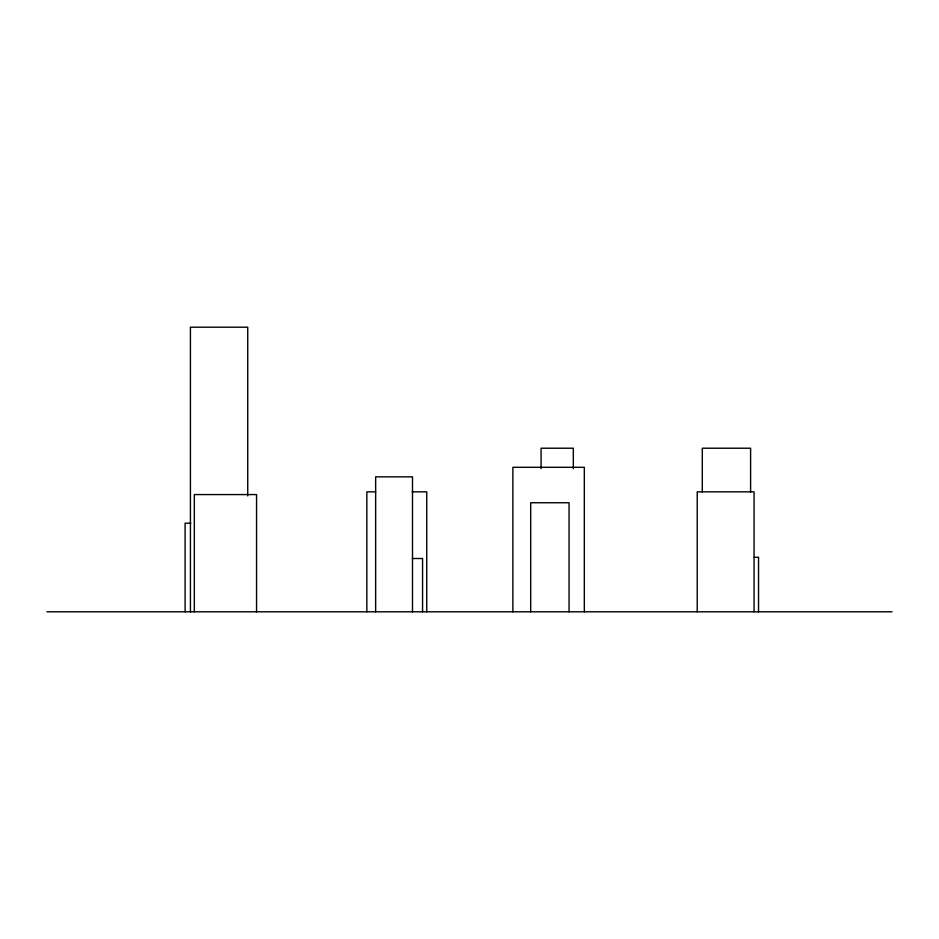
<?xml version="1.0" encoding="UTF-8"?>
<svg xmlns="http://www.w3.org/2000/svg" width="939" height="939" viewBox="0 0 939 939"><rect width="100%" height="100%" fill="white"/><g stroke="black" fill="none" stroke-linecap="round" stroke-linejoin="round"><path stroke-width="1.41" d="M375.612 491.836L366.844 491.836L366.844 611.805M412.139 491.836L426.74 491.836L426.74 611.805M190.863 523.199L185.1 523.199L185.1 611.805M754.205 557.273L758.548 557.273L758.548 611.805M412.327 558.505L422.562 558.505L422.562 611.805M46.95 611.805L892.05 611.805M754.064 611.805L754.064 491.836L697.219 491.836L697.219 611.805M750.601 492.036L750.601 448.22L702.29 448.22L702.29 492.036M584.328 611.805L584.328 467.305L512.882 467.305L512.882 611.805M573.318 468.667L573.318 448.22L541.087 448.22L541.087 468.667M569.057 611.805L569.057 502.741L530.688 502.741L530.688 611.805M412.503 611.805L412.503 476.848L375.659 476.848L375.659 611.805M256.558 611.805L256.558 494.571L194.326 494.571L194.326 611.805M247.732 495.909L247.732 327.195L190.429 327.195L190.429 611.805"/></g></svg>
